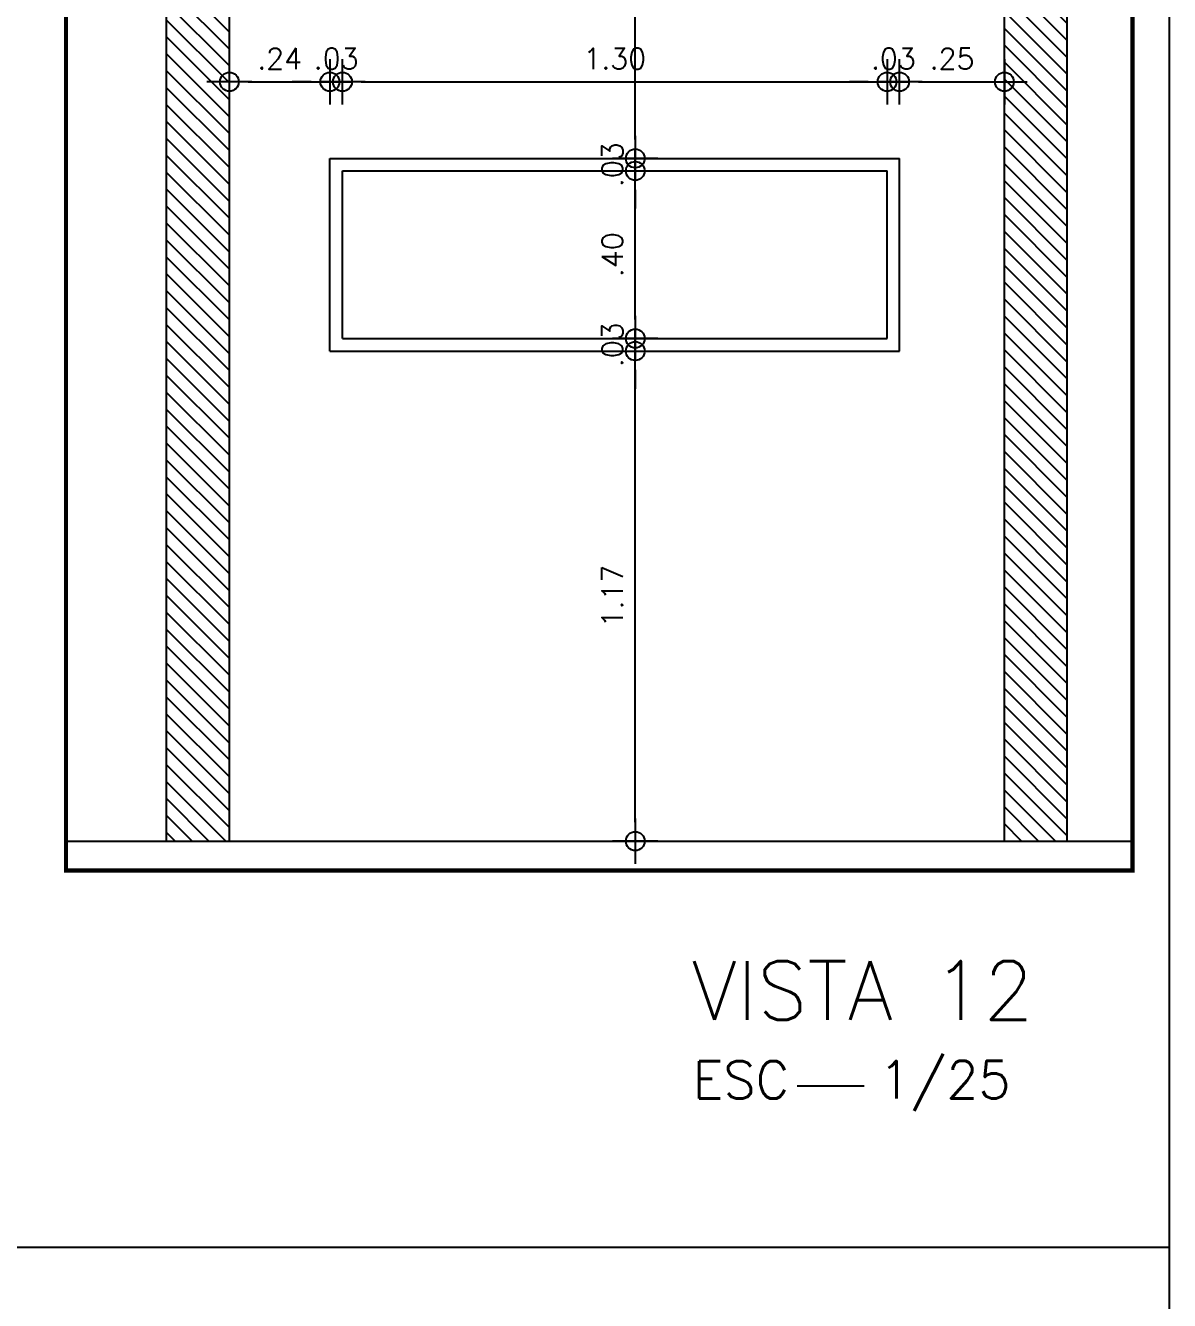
# Model space of a CAD drawing. Header units: millimetres. Extents: x 2182 to 2335, y 1488 to 1614.
# Drawn here: x 2304.948 to 2307.679, y 1508.624 to 1511.668 of the extents above; entities that cross this region are included whole.
import ezdxf

# ---------------------------------------------------------------- set-up
doc = ezdxf.new("R2010")
doc.units = ezdxf.units.MM
doc.linetypes.add('DIVIDE', pattern=[1.25, 0.5, -0.25, 0, -0.25, 0, -0.25])
for name, color, linetype in [('COTA', 250, 'Continuous'), ('Hachura', 8, 'Continuous'), ('LAYOUT', 7, 'Continuous'), ('PAREDE', 7, 'Continuous'), ('Prancha', 6, 'Continuous'), ('TEXTO', 7, 'Continuous')]:
    doc.layers.add(name, color=color, linetype=linetype)
doc.styles.add('NORMAL', font='romans.shx')
doc.styles.add('ROMANS', font='romans')
doc.dimstyles.new('D25', dxfattribs={"dimtxt": 0.05, "dimasz": 0.045, "dimexe": 0.18, "dimexo": 0.0625, "dimgap": 0.03, "dimtad": 1, "dimzin": 4, "dimdsep": 46, "dimtxsty": 'NORMAL', "dimblk1": 'DOT1', "dimblk2": 'DOT1', "dimsah": 1, "dimcen": 0.045, "dimse1": 1, "dimse2": 1, "dimclrd": 256, "dimclre": 256, "dimclrt": 7, "dimaunit": 1, "dimadec": 0, "dimazin": 0, "dimtfac": 1, "dimtix": 1, "dimtmove": 2, "dimatfit": 3, "dimldrblk": 'SMALL', "dimfxl": 1, "dimtvp": 1.75, "dimtolj": 1, "dimtzin": 0, "dimarcsym": 0})

# ---------------------------------------------------------------- blocks, each defined once
blk = doc.blocks.new('DOT1')
for p, q in [((0, 1.2), (0, -1.2)), ((-1.2, 0), (1.2, 0))]:
    blk.add_line(p, q)
blk.add_circle((0, 0), 0.5)
blk = doc.blocks.new('*D841')
at = {"layer": 'COTA', "linetype": 'Continuous', "lineweight": -2, "transparency": 16777216}
blk.add_line((2305.4798, 1511.5333), (2305.6298, 1511.5333), dxfattribs=at)
at = {"layer": 'Defpoints', "color": 0, "linetype": 'Continuous', "transparency": 16777216}
for p in [(2305.6748, 1511.5333), (2305.6748, 1510.8904), (2305.4348, 1509.7204)]:
    blk.add_point(p, dxfattribs=at)
at = {"layer": 'COTA', "linetype": 'Continuous', "lineweight": -2, "transparency": 16777216, "xscale": 0.045, "yscale": 0.045, "zscale": 0.045, "rotation": 180}
blk.add_blockref('DOT1', (2305.4348, 1511.5333), dxfattribs=at)
at = {"layer": 'COTA', "linetype": 'Continuous', "lineweight": -2, "transparency": 16777216, "xscale": 0.045, "yscale": 0.045, "zscale": 0.045}
blk.add_blockref('DOT1', (2305.6748, 1511.5333), dxfattribs=at)
at = {"layer": 'COTA', "color": 7, "linetype": 'Continuous', "transparency": 16777216, "insert": (2305.5548, 1511.5883), "char_height": 0.05, "attachment_point": 5, "style": 'NORMAL'}
blk.add_mtext('\\A1;.24', dxfattribs=at)
blk = doc.blocks.new('_Small')
at = {"color": 0, "linetype": 'ByBlock', "lineweight": -2}
blk.add_circle((0, 0), 0.25, dxfattribs=at)
blk = doc.blocks.new('*D842')
at = {"layer": 'COTA', "linetype": 'Continuous', "lineweight": -2, "transparency": 16777216}
for p, q in [((2305.6298, 1511.5333), (2305.5848, 1511.5333)), ((2305.6748, 1511.5333), (2305.7048, 1511.5333)), ((2305.7498, 1511.5333), (2305.7948, 1511.5333))]:
    blk.add_line(p, q, dxfattribs=at)
at = {"layer": 'Defpoints', "color": 0, "linetype": 'Continuous', "transparency": 16777216}
for p in [(2305.7048, 1511.5333), (2305.7048, 1511.3204), (2305.6748, 1510.8904)]:
    blk.add_point(p, dxfattribs=at)
at = {"layer": 'COTA', "linetype": 'Continuous', "lineweight": -2, "transparency": 16777216, "xscale": 0.045, "yscale": 0.045, "zscale": 0.045}
blk.add_blockref('DOT1', (2305.6748, 1511.5333), dxfattribs=at)
at = {"layer": 'COTA', "linetype": 'Continuous', "lineweight": -2, "transparency": 16777216, "xscale": 0.045, "yscale": 0.045, "zscale": 0.045, "rotation": 180}
blk.add_blockref('DOT1', (2305.7048, 1511.5333), dxfattribs=at)
at = {"layer": 'COTA', "color": 7, "linetype": 'Continuous', "transparency": 16777216, "insert": (2305.6898, 1511.5883), "char_height": 0.05, "attachment_point": 5, "style": 'NORMAL'}
blk.add_mtext('\\A1;.03', dxfattribs=at)
blk = doc.blocks.new('*D843')
at = {"layer": 'COTA', "linetype": 'Continuous', "lineweight": -2, "transparency": 16777216}
blk.add_line((2305.7498, 1511.5333), (2306.9598, 1511.5333), dxfattribs=at)
at = {"layer": 'Defpoints', "color": 0, "linetype": 'Continuous', "transparency": 16777216}
for p in [(2307.0048, 1511.5333), (2305.7048, 1511.3204), (2307.0048, 1511.3204)]:
    blk.add_point(p, dxfattribs=at)
at = {"layer": 'COTA', "linetype": 'Continuous', "lineweight": -2, "transparency": 16777216, "xscale": 0.045, "yscale": 0.045, "zscale": 0.045, "rotation": 180}
blk.add_blockref('DOT1', (2305.7048, 1511.5333), dxfattribs=at)
at = {"layer": 'COTA', "linetype": 'Continuous', "lineweight": -2, "transparency": 16777216, "xscale": 0.045, "yscale": 0.045, "zscale": 0.045}
blk.add_blockref('DOT1', (2307.0048, 1511.5333), dxfattribs=at)
at = {"layer": 'COTA', "color": 7, "linetype": 'Continuous', "transparency": 16777216, "insert": (2306.3548, 1511.5883), "char_height": 0.05, "attachment_point": 5, "style": 'NORMAL'}
blk.add_mtext('\\A1;1.30', dxfattribs=at)
blk = doc.blocks.new('*D844')
at = {"layer": 'COTA', "linetype": 'Continuous', "lineweight": -2, "transparency": 16777216}
for p, q in [((2306.9598, 1511.5333), (2306.9148, 1511.5333)), ((2307.0048, 1511.5333), (2307.0348, 1511.5333)), ((2307.0798, 1511.5333), (2307.1248, 1511.5333))]:
    blk.add_line(p, q, dxfattribs=at)
at = {"layer": 'Defpoints', "color": 0, "linetype": 'Continuous', "transparency": 16777216}
for p in [(2307.0348, 1511.5333), (2307.0348, 1511.3504), (2307.0048, 1511.3204)]:
    blk.add_point(p, dxfattribs=at)
at = {"layer": 'COTA', "linetype": 'Continuous', "lineweight": -2, "transparency": 16777216, "xscale": 0.045, "yscale": 0.045, "zscale": 0.045}
blk.add_blockref('DOT1', (2307.0048, 1511.5333), dxfattribs=at)
at = {"layer": 'COTA', "linetype": 'Continuous', "lineweight": -2, "transparency": 16777216, "xscale": 0.045, "yscale": 0.045, "zscale": 0.045, "rotation": 180}
blk.add_blockref('DOT1', (2307.0348, 1511.5333), dxfattribs=at)
at = {"layer": 'COTA', "color": 7, "linetype": 'Continuous', "transparency": 16777216, "insert": (2307.0198, 1511.5883), "char_height": 0.05, "attachment_point": 5, "style": 'NORMAL'}
blk.add_mtext('\\A1;.03', dxfattribs=at)
blk = doc.blocks.new('*D845')
at = {"layer": 'COTA', "linetype": 'Continuous', "lineweight": -2, "transparency": 16777216}
blk.add_line((2307.0798, 1511.5333), (2307.2398, 1511.5333), dxfattribs=at)
at = {"layer": 'Defpoints', "color": 0, "linetype": 'Continuous', "transparency": 16777216}
for p in [(2307.2848, 1511.5333), (2307.0348, 1511.3504), (2307.2848, 1509.7204)]:
    blk.add_point(p, dxfattribs=at)
at = {"layer": 'COTA', "linetype": 'Continuous', "lineweight": -2, "transparency": 16777216, "xscale": 0.045, "yscale": 0.045, "zscale": 0.045, "rotation": 180}
blk.add_blockref('DOT1', (2307.0348, 1511.5333), dxfattribs=at)
at = {"layer": 'COTA', "linetype": 'Continuous', "lineweight": -2, "transparency": 16777216, "xscale": 0.045, "yscale": 0.045, "zscale": 0.045}
blk.add_blockref('DOT1', (2307.2848, 1511.5333), dxfattribs=at)
at = {"layer": 'COTA', "color": 7, "linetype": 'Continuous', "transparency": 16777216, "insert": (2307.1598, 1511.5883), "char_height": 0.05, "attachment_point": 5, "style": 'NORMAL'}
blk.add_mtext('\\A1;.25', dxfattribs=at)
blk = doc.blocks.new('*D846')
at = {"layer": 'COTA', "linetype": 'Continuous', "lineweight": -2, "transparency": 16777216}
blk.add_line((2306.4037, 1509.7654), (2306.4037, 1510.8454), dxfattribs=at)
at = {"layer": 'Defpoints', "color": 0, "linetype": 'Continuous', "transparency": 16777216}
for p in [(2305.6748, 1510.8904), (2306.4037, 1510.8904), (2305.4348, 1509.7204)]:
    blk.add_point(p, dxfattribs=at)
at = {"layer": 'COTA', "linetype": 'Continuous', "lineweight": -2, "transparency": 16777216, "xscale": 0.045, "yscale": 0.045, "zscale": 0.045}
for p, rotation in [((2306.4037, 1510.8904), 90), ((2306.4037, 1509.7204), 270)]:
    blk.add_blockref('DOT1', p, dxfattribs=dict(at, rotation=rotation))
at = {"layer": 'COTA', "color": 7, "linetype": 'Continuous', "transparency": 16777216, "insert": (2306.3487, 1510.3054), "char_height": 0.05, "attachment_point": 5, "rotation": 90, "style": 'NORMAL'}
blk.add_mtext('\\A1;1.17', dxfattribs=at)
blk = doc.blocks.new('*D847')
at = {"layer": 'COTA', "linetype": 'Continuous', "lineweight": -2, "transparency": 16777216}
for p, q in [((2306.4037, 1510.9654), (2306.4037, 1511.0104)), ((2306.4037, 1510.8904), (2306.4037, 1510.9204)), ((2306.4037, 1510.8454), (2306.4037, 1510.8004))]:
    blk.add_line(p, q, dxfattribs=at)
at = {"layer": 'Defpoints', "color": 0, "linetype": 'Continuous', "transparency": 16777216}
for p in [(2305.7048, 1510.9204), (2306.4037, 1510.9204), (2305.6748, 1510.8904)]:
    blk.add_point(p, dxfattribs=at)
at = {"layer": 'COTA', "linetype": 'Continuous', "lineweight": -2, "transparency": 16777216, "xscale": 0.045, "yscale": 0.045, "zscale": 0.045}
for p, rotation in [((2306.4037, 1510.9204), 270), ((2306.4037, 1510.8904), 90)]:
    blk.add_blockref('DOT1', p, dxfattribs=dict(at, rotation=rotation))
at = {"layer": 'COTA', "color": 7, "linetype": 'Continuous', "transparency": 16777216, "insert": (2306.3487, 1510.9054), "char_height": 0.05, "attachment_point": 5, "rotation": 90, "style": 'NORMAL'}
blk.add_mtext('\\A1;.03', dxfattribs=at)
blk = doc.blocks.new('*D848')
at = {"layer": 'COTA', "linetype": 'Continuous', "lineweight": -2, "transparency": 16777216}
blk.add_line((2306.4037, 1510.9654), (2306.4037, 1511.2754), dxfattribs=at)
at = {"layer": 'Defpoints', "color": 0, "linetype": 'Continuous', "transparency": 16777216}
for p in [(2305.7048, 1511.3204), (2306.4037, 1511.3204), (2305.7048, 1510.9204)]:
    blk.add_point(p, dxfattribs=at)
at = {"layer": 'COTA', "linetype": 'Continuous', "lineweight": -2, "transparency": 16777216, "xscale": 0.045, "yscale": 0.045, "zscale": 0.045}
for p, rotation in [((2306.4037, 1511.3204), 90), ((2306.4037, 1510.9204), 270)]:
    blk.add_blockref('DOT1', p, dxfattribs=dict(at, rotation=rotation))
at = {"layer": 'COTA', "color": 7, "linetype": 'Continuous', "transparency": 16777216, "insert": (2306.3487, 1511.1204), "char_height": 0.05, "attachment_point": 5, "rotation": 90, "style": 'NORMAL'}
blk.add_mtext('\\A1;.40', dxfattribs=at)
blk = doc.blocks.new('*D849')
at = {"layer": 'COTA', "linetype": 'Continuous', "lineweight": -2, "transparency": 16777216}
for p, q in [((2306.4037, 1511.3954), (2306.4037, 1511.4404)), ((2306.4037, 1511.3204), (2306.4037, 1511.3504)), ((2306.4037, 1511.2754), (2306.4037, 1511.2304))]:
    blk.add_line(p, q, dxfattribs=at)
at = {"layer": 'Defpoints', "color": 0, "linetype": 'Continuous', "transparency": 16777216}
for p in [(2305.6748, 1511.3504), (2306.4037, 1511.3504), (2305.7048, 1511.3204)]:
    blk.add_point(p, dxfattribs=at)
at = {"layer": 'COTA', "linetype": 'Continuous', "lineweight": -2, "transparency": 16777216, "xscale": 0.045, "yscale": 0.045, "zscale": 0.045}
for p, rotation in [((2306.4037, 1511.3504), 270), ((2306.4037, 1511.3204), 90)]:
    blk.add_blockref('DOT1', p, dxfattribs=dict(at, rotation=rotation))
at = {"layer": 'COTA', "color": 7, "linetype": 'Continuous', "transparency": 16777216, "insert": (2306.3487, 1511.3354), "char_height": 0.05, "attachment_point": 5, "rotation": 90, "style": 'NORMAL'}
blk.add_mtext('\\A1;.03', dxfattribs=at)
blk = doc.blocks.new('*D850')
at = {"layer": 'COTA', "linetype": 'Continuous', "lineweight": -2, "transparency": 16777216}
blk.add_line((2306.4037, 1511.3954), (2306.4037, 1512.0954), dxfattribs=at)
at = {"layer": 'Defpoints', "color": 0, "linetype": 'Continuous', "transparency": 16777216}
for p in [(2305.4648, 1512.1404), (2306.4037, 1512.1404), (2305.6748, 1511.3504)]:
    blk.add_point(p, dxfattribs=at)
at = {"layer": 'COTA', "linetype": 'Continuous', "lineweight": -2, "transparency": 16777216, "xscale": 0.045, "yscale": 0.045, "zscale": 0.045}
for p, rotation in [((2306.4037, 1512.1404), 90), ((2306.4037, 1511.3504), 270)]:
    blk.add_blockref('DOT1', p, dxfattribs=dict(at, rotation=rotation))
at = {"layer": 'COTA', "color": 7, "linetype": 'Continuous', "transparency": 16777216, "insert": (2306.3487, 1511.7454), "char_height": 0.05, "attachment_point": 5, "rotation": 90, "style": 'NORMAL'}
blk.add_mtext('\\A1;.79', dxfattribs=at)

msp = doc.modelspace()

# ---------------------------------------------------------------- hatches: boundary and pattern name
at = {"layer": 'Hachura'}
h = msp.add_hatch(dxfattribs=at)
h.set_pattern_fill('ANSI31', color=256, scale=0.009, angle=-90)
h.set_pattern_definition([(315, (909.089757, 4408.301394), (0.02020557627, 0.02020557627), [])])
h.paths.add_polyline_path([(2307.2848, 1509.7204), (2307.4348, 1509.7204), (2307.4348, 1512.6904), (2307.4348, 1512.8404), (2307.2848, 1512.8404), (2307.2848, 1512.6904), (2305.4348, 1512.6904), (2305.4348, 1512.8404), (2305.2848, 1512.8404), (2305.2848, 1512.6904), (2305.0448, 1512.6904), (2305.0448, 1512.5404), (2305.2848, 1512.5404), (2305.2848, 1509.7204), (2305.4348, 1509.7204), (2305.4348, 1512.5404), (2307.2848, 1512.5404)])

# ---------------------------------------------------------------- linework, layer by layer
at = {"layer": 'LAYOUT', "color": 2}
for p, q in [((2305.6748, 1511.3504), (2307.0348, 1511.3504)), ((2305.6748, 1510.8904), (2305.6748, 1511.3504)), ((2307.0348, 1510.8904), (2307.0348, 1511.3504)), ((2305.7048, 1510.9204), (2305.7048, 1511.3204)), ((2305.7048, 1511.3204), (2307.0048, 1511.3204)), ((2307.0048, 1510.9204), (2307.0048, 1511.3204)), ((2305.7048, 1510.9204), (2307.0048, 1510.9204)), ((2305.6748, 1510.8904), (2307.0348, 1510.8904))]:
    msp.add_line(p, q, dxfattribs=at)
at = {"layer": 'PAREDE'}
for p, q in [((2307.4348, 1509.7204), (2307.4348, 1512.6904)), ((2305.2848, 1509.7204), (2305.2848, 1512.5404)), ((2305.4348, 1509.7204), (2305.4348, 1512.5404)), ((2307.2848, 1509.7204), (2307.2848, 1512.5404)), ((2305.0448, 1509.7204), (2307.5907, 1509.7204))]:
    msp.add_line(p, q, dxfattribs=at)
at = {"layer": 'Prancha', "color": 7}
msp.add_line((2306.7905, 1509.1365), (2306.9504, 1509.1365), dxfattribs=at)
at = {"layer": 'Prancha', "color": 2}
msp.add_line((2307.6789, 1508.7499), (2291.2031, 1508.7499), dxfattribs=at)
msp.add_lwpolyline([(2307.6789, 1517.8499), (2291.2031, 1517.8499), (2291.2031, 1504.1999), (2307.6789, 1504.1999)], close=True, dxfattribs=at)
at = {"layer": 'TEXTO', "color": 8, "linetype": 'DIVIDE', "const_width": 0.01}
msp.add_lwpolyline([(2305.0448, 1509.6501), (2307.5907, 1509.6501), (2307.5907, 1512.8404), (2305.0448, 1512.8404)], close=True, dxfattribs=at)

# ---------------------------------------------------------------- texts
at = {"layer": 'Prancha', "color": 2, "insert": (2306.5387, 1509.3639), "char_height": 0.14, "attachment_point": 4, "style": 'ROMANS'}
msp.add_mtext('VISTA 12', dxfattribs=at)
at = {"layer": 'Prancha', "color": 7, "char_height": 0.0896, "attachment_point": 4, "style": 'ROMANS'}
for s, insert in [('1/25', (2306.9849, 1509.1361)), ('ESC', (2306.5412, 1509.1504))]:
    msp.add_mtext(s, dxfattribs=dict(at, insert=insert))

# ---------------------------------------------------------------- dimensions: what is measured, and where the dimension line sits
at = {"layer": 'COTA', "color": 2, "linetype": 'Continuous'}
for base, p1, p2, picture, middle in [((2306.4037, 1512.1404), (2305.6748, 1511.3504), (2305.4648, 1512.1404), '*D850', (2306.3487, 1511.7454)), ((2306.4037, 1511.3504), (2305.7048, 1511.3204), (2305.6748, 1511.3504), '*D849', (2306.3487, 1511.3354)), ((2306.4037, 1511.3204), (2305.7048, 1510.9204), (2305.7048, 1511.3204), '*D848', (2306.3487, 1511.1204)), ((2306.4037, 1510.9204), (2305.6748, 1510.8904), (2305.7048, 1510.9204), '*D847', (2306.3487, 1510.9054)), ((2306.4037, 1510.8904), (2305.4348, 1509.7204), (2305.6748, 1510.8904), '*D846', (2306.3487, 1510.3054))]:
    dim = msp.add_linear_dim(base=base, p1=p1, p2=p2, angle=90, dimstyle='D25', dxfattribs=at)
    dim.commit()
    dim.dimension.update_dxf_attribs({"geometry": picture, "text_midpoint": middle})
for base, p1, p2, picture, middle in [((2305.6748, 1511.5333), (2305.4348, 1509.7204), (2305.6748, 1510.8904), '*D841', (2305.5548, 1511.5883)), ((2305.7048, 1511.5333), (2305.6748, 1510.8904), (2305.7048, 1511.3204), '*D842', (2305.6898, 1511.5883)), ((2307.0048, 1511.5333), (2305.7048, 1511.3204), (2307.0048, 1511.3204), '*D843', (2306.3548, 1511.5883)), ((2307.0348, 1511.5333), (2307.0048, 1511.3204), (2307.0348, 1511.3504), '*D844', (2307.0198, 1511.5883)), ((2307.2848, 1511.5333), (2307.0348, 1511.3504), (2307.2848, 1509.7204), '*D845', (2307.1598, 1511.5883))]:
    dim = msp.add_linear_dim(base=base, p1=p1, p2=p2, dimstyle='D25', dxfattribs=at)
    dim.commit()
    dim.dimension.update_dxf_attribs({"geometry": picture, "text_midpoint": middle})

doc.saveas('drawing.dxf')
